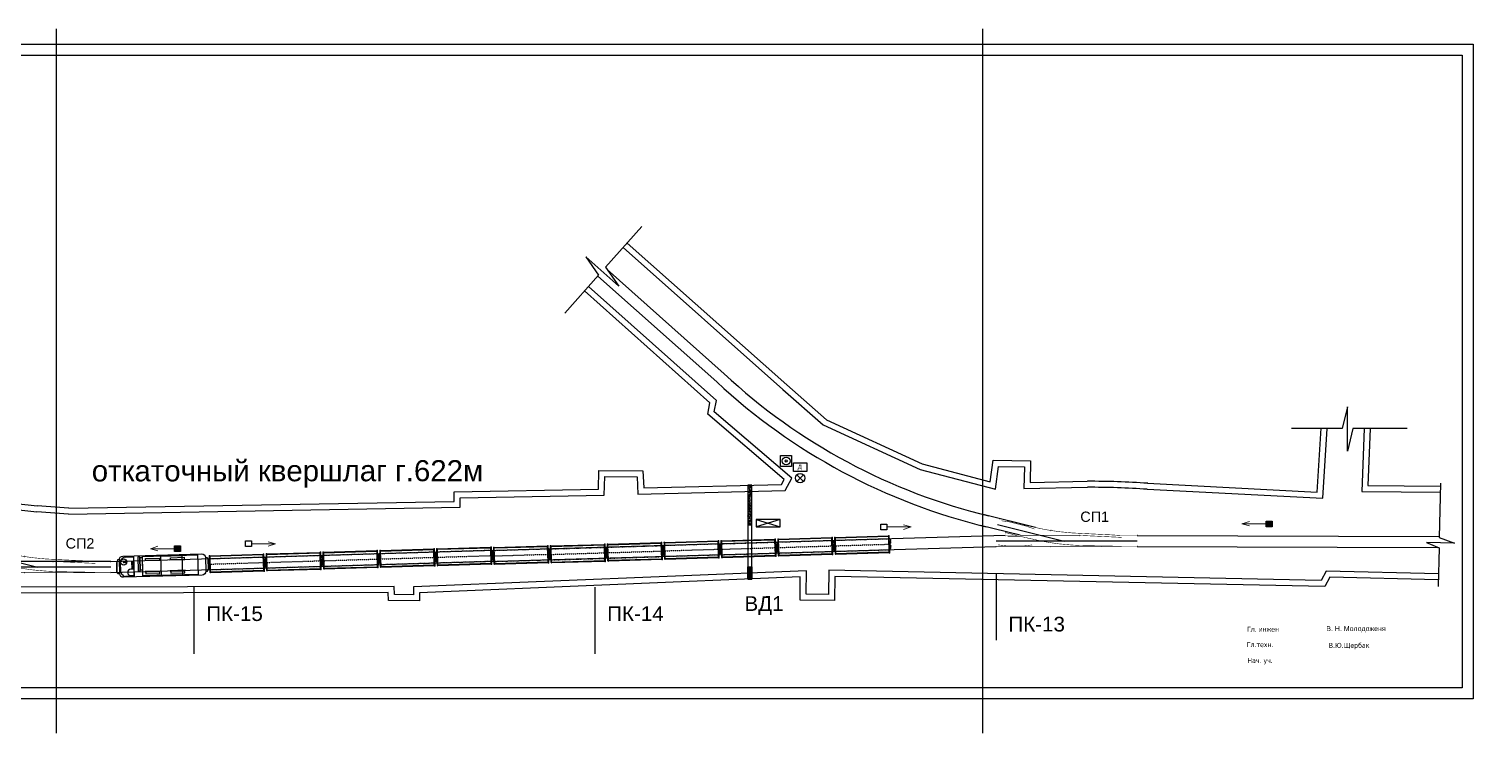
# Model space of a CAD drawing. Header units: inches. Extents: x -63695 to 240366, y -159590 to 36913.
# Drawn here: x 85248 to 85968, y -158553 to -158202 of the extents above; entities that cross this region are included whole.
import ezdxf

# ---------------------------------------------------------------- set-up
doc = ezdxf.new("R2010")
doc.units = ezdxf.units.IN
doc.header["$MEASUREMENT"] = 0
doc.linetypes.add('ACAD_ISO02W100', pattern=[15, 12, -3])
doc.linetypes.add('IRA2', pattern=[4, 2, -1, 0, -1])
doc.layers.add('МЕТАЛЛ', color=4, linetype='Continuous')
doc.layers.add('РАЗМЕР', color=3, linetype='Continuous')
doc.styles.get("Standard").update_dxf_attribs({"font": 'ARIAL.TTF'})

# ---------------------------------------------------------------- blocks, each defined once
blk = doc.blocks.new('СП-1.4-550')
blk.add_line((6625, 281), (13667, 281))
at = {"const_width": 27.4}
for points in [[(6625, 593), (6625, 519)], [(6625, 556), (13667, 556)], [(6625, 43), (6625, -31)], [(6625, 6), (7411, 6), (7927, -28), (8850, -73), (9874, -125), (10497, -185), (10935, -247)], [(7402, 98), (9514, -2)], [(12067, 135), (11321, 299), (10854, 375), (10512, 423), (9876, 480), (9432, 504), (7410, 542)], [(9506, 39), (9506, -43)], [(9514, -2), (12458, -8), (13062, -162)], [(10938, 593), (10938, 519)], [(11867, 475), (12250, 517), (13163, 517), (13564, 470)], [(13097, 40), (12477, 40), (12067, 135)], [(13206, 5), (12595, 5), (13190, -142)], [(13212, 44), (13212, -37)], [(13667, 593), (13667, 519)], [(10938, -210), (10922, -290)], [(10935, -247), (11275, -306), (11696, -394), (12118, -489), (13489, -839)], [(11760, -325), (12158, -465), (12994, -676), (13404, -733)], [(13205, -106), (13180, -183)], [(13501, -806), (13484, -876)]]:
    blk.add_lwpolyline(points, dxfattribs=at)
blk.add_lwpolyline([(13595, -553), (10264, 281)])
blk = doc.blocks.new('УВГ 1.3-550')
at = {"color": 254, "linetype": 'ACAD_ISO02W100'}
for p, q in [((-1037, 518, -18), (1606, 518, -18)), ((-1037, -32, -18), (1606, -32, -18))]:
    blk.add_line(p, q, dxfattribs=at)
at = {"layer": 'МЕТАЛЛ', "color": 0}
for p, q in [((-1129, 360, -18), (-1129, 294, -18)), ((-1061, 312, -18), (-1129, 312, -18)), ((-1129, 191, -18), (-1129, 138, -18)), ((-1061, 173, -18), (-1129, 173, -18)), ((-1124, 91, -18), (-1112, 31, -18)), ((-1108, 492, -18), (-1122, 429, -18)), ((-1061, 276, -18), (-1112, 276, -18)), ((-1061, 208, -18), (-1112, 208, -18)), ((-1080, 5, -18), (-1059, 5, -18)), ((-1059, 517, -18), (-1076, 517, -18)), ((-1061, 389, -18), (-1061, 649, -18)), ((-1061, -166, -18), (-1061, 415, -18)), ((-1044, 666, -18), (1621, 666, -18)), ((-1037, -136, -18), (-1037, 622, -18)), ((-1019, 640, -18), (1588, 640, -18)), ((1606, 622, -18), (1606, -136, -18)), ((1639, 649, -18), (1639, -166, -18)), ((1639, 517, -18), (1656, 517, -18)), ((1639, 312, -18), (1708, 312, -18)), ((1639, 276, -18), (1691, 276, -18)), ((1639, 208, -18), (1691, 208, -18)), ((1639, 173, -18), (1708, 173, -18)), ((1659, 5, -18), (1639, 5, -18)), ((1687, 492, -18), (1702, 429, -18)), ((1703, 91, -18), (1691, 31, -18)), ((1708, 358, -18), (1708, 294, -18)), ((1708, 191, -18), (1708, 164, -18)), ((1709, 374, -18), (1709, 357, -18)), ((1709, 165, -18), (1709, 146, -18)), ((1621, -184, -18), (-1044, -184, -18)), ((1588, -153, -18), (-1019, -153, -18))]:
    blk.add_line(p, q, dxfattribs=at)
for centre, radius, start, end in [((-866, 369, -18), 263, 166.84521, 182.0046), ((-1112, 294, -18), 17.4, 180, 270), ((-1112, 191, -18), 17.4, 90, 180), ((-871, 143, -18), 258, 179.30663, 191.57068), ((-1080, 37, -18), 32.2, 191.57068, 270), ((-1076, 485, -18), 32.2, 90, 166.78129), ((-1044, 649, -18), 17.4, 90, 180), ((-1019, 622, -18), 17.4, 90, 180), ((1588, 622, -18), 17.4, 0, 90), ((1621, 649, -18), 17.4, 0, 90), ((1656, 485, -18), 32.2, 13.21871, 90), ((1659, 37, -18), 32.2, 270, 348.42932), ((1691, 294, -18), 17.4, 270, 0), ((1691, 191, -18), 17.4, 0, 90), ((1451, 370, -18), 258, 0.69337, 13.21871), ((1451, 143, -18), 258, 348.42932, 0.69337), ((-1044, -166, -18), 17.4, 180, 270), ((-1019, -136, -18), 17.4, 180, 270), ((1588, -136, -18), 17.4, 270, 0), ((1621, -166, -18), 17.4, 270, 0)]:
    blk.add_arc(centre, radius, start, end, dxfattribs=at)
at = {"layer": 'РАЗМЕР', "color": 0, "linetype": 'IRA2'}
blk.add_line((-1129, 243, -18), (1709, 243, -18), dxfattribs=at)
at = {"layer": 'РАЗМЕР', "color": 0}
for p in [(-1061, 666, -18), (1639, 666, -18), (1639, 666, -50), (1639, -184, -18)]:
    blk.add_point(p, dxfattribs=at)
blk = doc.blocks.new('Табло')
blk.add_line((-284.34, -239.11), (-292.88, -241.73))
blk.add_lwpolyline([(-292.88, -241.73), (-284.34, -241.73), (-284.34, -239.11), (-292.88, -239.11)], close=True)
blk.add_lwpolyline([(-292.88, -239.11), (-284.34, -241.73)])
blk = doc.blocks.new('АМ8Д - 1')
for p, q in [((198, -1735), (198, -1244)), ((256, -1111), (316, -1056)), ((438, -1008), (867, -1008)), ((867, -1008), (867, -1970)), ((316, -1923), (256, -1867)), ((867, -1970), (438, -1970))]:
    blk.add_line(p, q)
for points in [[(149, -1137), (111, -1137), (61, -1137), (12, -1265), (12, -1704)], [(149, -1832), (111, -1832), (61, -1832), (12, -1704), (12, -1265)], [(507, -1238), (391, -1220), (367, -1220)], [(367, -1275), (393, -1275), (507, -1260), (507, -1238)], [(867, -1385), (824, -1385), (824, -1464), (867, -1464)], [(4442, -1137), (4480, -1137), (4530, -1137), (4579, -1265), (4579, -1704)], [(4442, -1832), (4480, -1832), (4530, -1832), (4579, -1704), (4579, -1265)], [(548, -1753), (548, -1794)], [(707, -1935), (867, -1935), (867, -1613), (707, -1613)]]:
    blk.add_lwpolyline(points)
blk.add_lwpolyline([(329, -957), (4262, -957, -0.414214), (4442, -1137), (4442, -1832, -0.414214), (4262, -2012), (329, -2012, -0.414214), (149, -1832), (149, -1137, -0.414214)], format="xyb", close=True)
for points in [[(774, -1246), (824, -1246), (824, -1585), (774, -1585)], [(1172, -1014), (1072, -1014), (1072, -1725), (1172, -1725)], [(1304, -1072), (1172, -1072), (1172, -1667), (1304, -1667)], [(1304, -1005), (4056, -1005), (4056, -1974), (1304, -1974)], [(2175, -1206), (2175, -1226), (1423, -1226), (1423, -1206)], [(1453, -1206), (1453, -1101), (2145, -1101), (2145, -1206)], [(2228, -1005), (3280, -1005), (3280, -1974), (2228, -1974)], [(3419, -1206), (3419, -1226), (2667, -1226), (2667, -1206)], [(2697, -1206), (2697, -1101), (3389, -1101), (3389, -1206)], [(2175, -1772), (2175, -1753), (1423, -1753), (1423, -1772)], [(1453, -1772), (1453, -1877), (2145, -1877), (2145, -1772)], [(3419, -1772), (3419, -1753), (2667, -1753), (2667, -1772)], [(2697, -1772), (2697, -1877), (3389, -1877), (3389, -1772)]]:
    blk.add_lwpolyline(points, close=True)
for centre, radius in [((367, -1247), 153), ((493, -1249), 9.41)]:
    blk.add_circle(centre, radius)
for centre, radius, start, end in [((378, -1244), 180, 132.6451, 180), ((438, -1188), 180, 90, 132.6451), ((367, -1247), 27.5, 90, 270), ((378, -1735), 180, 180, 227.3549), ((438, -1790), 180, 227.3549, 270), ((707, -1774), 161, 90, 270)]:
    blk.add_arc(centre, radius, start, end)
blk = doc.blocks.new('Направление груж. партии')
blk.add_hatch(color=256).paths.add_polyline_path([(-671647, 553654), (-669731, 553654), (-669731, 551865), (-671647, 551865)])
at = {"color": 7, "linetype": 'Continuous', "lineweight": 9}
for p, q in [((-669731, 552760), (-661947, 552760)), ((-661946, 552761), (-664323, 553401)), ((-664323, 551983), (-661946, 552761))]:
    blk.add_line(p, q, dxfattribs=at)
blk.add_lwpolyline([(-671647, 553654), (-669731, 553654), (-669731, 551865), (-671647, 551865)], close=True)
blk = doc.blocks.new('НАПРАВЛЕНИЕ ПОРОЖНЕГО СОСТАВА')
for p, q in [((134.83, 48.12), (134.83, 49.04)), ((134.83, 49.04), (135.82, 49.04)), ((135.82, 48.12), (134.83, 48.12)), ((135.82, 49.04), (135.82, 48.12))]:
    blk.add_line(p, q)
at = {"color": 7, "linetype": 'Continuous', "lineweight": 9}
for p, q in [((135.82, 48.58), (139.84, 48.58)), ((139.84, 48.58), (138.61, 48.91)), ((138.61, 48.18), (139.84, 48.58))]:
    blk.add_line(p, q, dxfattribs=at)
blk = doc.blocks.new('Доставщик')
blk.add_lwpolyline([(76.06, -52.22), (79.33, -52.22), (79.33, -54.34), (76.06, -54.34)], close=True)
blk.add_text('Д', height=1.08, rotation=0.2527).set_placement((77.11, -53.76))
blk = doc.blocks.new('Селектор')
blk.add_lwpolyline([(-78.18, -13.44), (-75.44, -13.44), (-75.44, -16.17), (-78.18, -16.17)], close=True)
for radius in [0.972, 0.286]:
    blk.add_circle((-76.8, -14.8), radius)
blk = doc.blocks.new('С.С.')
at = {"lineweight": 25}
for p, q in [((77.46, -40.2), (79.11, -38.55)), ((79.11, -40.2), (77.46, -38.55))]:
    blk.add_line(p, q, dxfattribs=at)
blk.add_circle((78.28, -39.37), 1.17)

msp = doc.modelspace()

# ---------------------------------------------------------------- hatches: boundary and pattern name
h = msp.add_hatch()
h.set_pattern_fill('AR-CONC', color=256, scale=0.25, style=0)
h.set_pattern_definition([(50, (499.9937, 15.9788), (1.793150457, -0.156880337), [0.1875, -2.0625]), (355, (499.9937, 15.9788), (-0.346878334, 1.880480334), [0.15, -1.65]), (100.4514, (500.1432, 15.9657), (1.446273454, 1.723598855), [0.159350475, -1.75285528]), (46.1842, (499.9937, 16.4788), (2.668102622, -0.413797536), [0.28125, -3.09375]), (96.6356, (500.216, 16.4443), (2.336656764, 2.435294677), [0.23902572, -2.6292825]), (351.1842, (499.9937, 16.4788), (2.336654863, 2.435296502), [0.225, -2.475]), (21, (500.2437, 16.3538), (1.49226763, -1.006547227), [0.1875, -2.0625]), (326, (500.2437, 16.3538), (0.60828833, 1.812875113), [0.15, -1.65]), (71.4514, (500.368, 16.2699), (2.100556571, 0.806326242), [0.159350475, -1.75285528]), (37.5, (499.9937, 15.97876), (0.0303996383, 0.8322346346), [0, -1.63, 0, -1.675, 0, -1.65625]), (7.5, (499.9937, 15.97876), (0.6576738436, 0.9860292797), [0, -0.955, 0, -1.5925, 0, -0.63125]), (327.5, (499.4362, 15.97876), (1.3345560904, -0.0563871793), [0, -0.625, 0, -1.95, 0, -2.5875]), (317.5, (499.1862, 15.9788), (1.457965423, 0.250262456), [0, -0.8125, 0, -1.295, 0, -1.8375])])
h.paths.add_polyline_path([(85606.223, -158449.522), (85608.223, -158449.522), (85608.229, -158429.647), (85606.269, -158429.694)])
for points in [[(85606.223, -158449.522), (85608.223, -158449.522), (85608.229, -158429.647), (85606.269, -158429.694)], [(85606.229, -158470.375), (85608.229, -158470.375), (85608.23, -158476.64), (85606.23, -158476.642)]]:
    msp.add_hatch(color=253).paths.add_polyline_path(points)
h = msp.add_hatch()
h.set_pattern_fill('AR-CONC', color=256, scale=0.25, style=0)
h.set_pattern_definition([(50, (499.9937, 12.4111), (1.793150457, -0.156880337), [0.1875, -2.0625]), (355, (499.9937, 12.4111), (-0.346878334, 1.880480334), [0.15, -1.65]), (100.4514, (500.1432, 12.398), (1.446273454, 1.723598855), [0.159350475, -1.75285528]), (46.1842, (499.9937, 12.9111), (2.668102622, -0.413797536), [0.28125, -3.09375]), (96.6356, (500.216, 12.8767), (2.336656764, 2.435294677), [0.23902572, -2.6292825]), (351.1842, (499.9937, 12.9111), (2.336654863, 2.435296502), [0.225, -2.475]), (21, (500.2437, 12.7861), (1.49226763, -1.006547227), [0.1875, -2.0625]), (326, (500.2437, 12.7861), (0.60828833, 1.812875113), [0.15, -1.65]), (71.4514, (500.368, 12.7023), (2.100556571, 0.806326242), [0.159350475, -1.75285528]), (37.5, (499.9937, 12.41114), (0.0303996383, 0.8322346346), [0, -1.63, 0, -1.675, 0, -1.65625]), (7.5, (499.9937, 12.4111), (0.6576738436, 0.9860292797), [0, -0.955, 0, -1.5925, 0, -0.63125]), (327.5, (499.4362, 12.41114), (1.3345560904, -0.0563871793), [0, -0.625, 0, -1.95, 0, -2.5875]), (317.5, (499.1862, 12.4111), (1.457965423, 0.250262456), [0, -0.8125, 0, -1.295, 0, -1.8375])])
h.paths.add_polyline_path([(85606.229, -158470.375), (85608.229, -158470.375), (85608.23, -158476.64), (85606.23, -158476.642)])

# ---------------------------------------------------------------- linework, layer by layer
for p, q in [((85261.222, -158201.962), (85261.222, -158553.434)), ((85723.222, -158201.962), (85723.222, -158553.434)), ((85154.063, -158432.81), (85251.454, -158442.933)), ((85154.373, -158429.826), (85251.764, -158439.949)), ((85267.519, -158441.185), (85251.689, -158439.942)), ((85267.284, -158444.176), (85251.454, -158442.933)), ((85730.072, -158473.899), (85730.072, -158507.055)), ((85329.931, -158480.661), (85329.931, -158513.818)), ((85529.931, -158480.661), (85529.931, -158513.818))]:
    msp.add_line(p, q)
at = {"color": 7}
for p, q in [((83413.222, -158209.646), (85968.049, -158209.646)), ((85968.049, -158209.646), (85968.049, -158536.346)), ((83435.222, -158215.146), (85962.549, -158215.146)), ((85962.549, -158215.146), (85962.549, -158530.846)), ((85962.549, -158530.846), (83435.222, -158530.846)), ((85968.049, -158536.346), (83413.222, -158536.346))]:
    msp.add_line(p, q, dxfattribs=at)
at = {"color": 5}
for p, q in [((85590.683, -158378.181), (85531.425, -158325.301)), ((85594.427, -158374.152), (85536.072, -158322.078)), ((85749.777, -158450.836), (85722.908, -158444.168)), ((85288.414, -158467.802), (85734.619, -158454.707)), ((85742.16, -158454.696), (85722.282, -158449.763)), ((85800.488, -158454.816), (85951.175, -158455.275)), ((85288.416, -158473.305), (85730.072, -158460.343)), ((85800.49, -158460.316), (85950.084, -158460.783))]:
    msp.add_line(p, q, dxfattribs=at)
for points in [[(85553.326, -158300.642), (85535.282, -158320.958), (85541.911, -158330.357), (85525.46, -158315.746), (85531.79, -158324.891), (85515.007, -158343.786)], [(85544.055, -158311.081), (85623.76, -158381.873), (85643.737, -158399.615), (85692.189, -158421.824), (85729.711, -158431.729), (85731.202, -158420.293), (85744.194, -158420.496), (85743.991, -158431.367), (85775.621, -158430.752)], [(85546.047, -158308.838), (85625.752, -158379.63), (85645.394, -158397.075), (85693.205, -158418.989), (85727.177, -158427.958), (85728.573, -158417.251), (85747.25, -158417.544), (85747.049, -158428.307), (85775.563, -158427.752)], [(85267.284, -158444.176), (85267.284, -158444.176), (85462.742, -158440.7), (85462.742, -158436.014), (85534.637, -158434.685), (85534.85, -158425.404), (85551.007, -158425.512), (85551.433, -158434.153), (85624.852, -158432.388), (85628.229, -158426.155), (85589.474, -158393.115), (85590.52, -158387.422), (85526.775, -158330.537)], [(85267.519, -158441.185), (85459.742, -158437.758), (85459.742, -158433.069), (85531.704, -158431.739), (85531.919, -158422.385), (85553.864, -158422.531), (85554.286, -158431.083), (85623.043, -158429.431), (85624.434, -158426.862), (85586.211, -158394.275), (85587.265, -158388.538), (85524.782, -158332.78)], [(85935.176, -158401.437), (85908.004, -158401.437), (85905.379, -158412.634), (85905.379, -158390.631), (85902.745, -158401.437), (85877.473, -158401.437)], [(85805.509, -158431.717), (85893.003, -158436.251), (85895.193, -158401.437)], [(85805.664, -158428.721), (85890.196, -158433.102), (85892.199, -158401.248)], [(85913.716, -158401.437), (85912.455, -158432.837), (85951.701, -158433.177)], [(85916.718, -158401.437), (85915.576, -158429.864), (85951.772, -158430.178)], [(85951.81, -158428.617), (85951.163, -158455.782), (85958.8, -158458.59), (85944.72, -158458.255), (85951.037, -158461.04), (85950.579, -158480.273)], [(85950.658, -158476.978), (85896.564, -158475.629), (85894.101, -158480.325), (85649.56, -158475.218), (85649.444, -158487.297), (85632.275, -158487.118), (85632.39, -158475.515), (85442.462, -158483.336), (85442.403, -158487.408), (85427.04, -158487.225), (85426.874, -158483.281), (85120.507, -158483.675)], [(85950.729, -158473.979), (85894.774, -158472.583), (85892.307, -158477.287), (85646.589, -158472.155), (85646.473, -158484.266), (85635.305, -158484.15), (85635.421, -158472.388), (85439.504, -158480.455), (85439.447, -158484.372), (85429.918, -158484.259), (85429.747, -158480.228), (85120.524, -158480.675)]]:
    msp.add_lwpolyline(points)
for points in [[(85606.223, -158449.522), (85608.223, -158449.522), (85608.229, -158429.647), (85606.269, -158429.694)], [(85608.224, -158449.522), (85606.224, -158449.522), (85606.23, -158476.642), (85608.23, -158476.64)], [(85606.229, -158470.375), (85608.229, -158470.375), (85608.23, -158476.64), (85606.23, -158476.642)]]:
    msp.add_lwpolyline(points, close=True)
msp.add_lwpolyline([(85288.414, -158467.757), (84266.233, -158467.782, -0.0069026), (84265.129, -158467.767), (83515.094, -158447.053)], format="xyb", dxfattribs=at)
for centre, radius, start, end in [((85795.906, -158157.323), 295.987, 227.101399, 256.437607), ((85796.652, -158156.279), 302.76, 227.132405, 256.34651)]:
    msp.add_arc(centre, radius, start, end, dxfattribs=at)
for radius in [457.753, 454.753]:
    msp.add_arc((85775.897, -158885.505), radius, 86.266387, 90.034741)

# ---------------------------------------------------------------- block references
for name, p, xscale, yscale, zscale in [('Селектор', (85778.956, -158387.991), 2, 2, 2), ('Доставщик', (85476.922, -158314.177), 2, 2, 2), ('С.С.', (85475.742, -158347.42), 2, 2, 2), ('Табло', (86020.417, -158112.093), 1.400000000001455, 1.400000000001455, 1.4), ('НАПРАВЛЕНИЕ ПОРОЖНЕГО СОСТАВА', (85268.137, -158596.289), 3, 3, 3), ('НАПРАВЛЕНИЕ ПОРОЖНЕГО СОСТАВА', (84951.092, -158604.624), 3, 3, 3)]:
    msp.add_blockref(name, p, dxfattribs=dict(xscale=xscale, yscale=yscale, zscale=zscale))
at = {"color": 1, "xscale": 0.01000000000858471, "zscale": 0.01, "rotation": 180.021722307418}
for p, yscale in [((85866.74, -158454.732), 0.01000000000939671), ((85354.666, -158467.718), 0.01000000000939615)]:
    msp.add_blockref('СП-1.4-550', p, dxfattribs=dict(at, yscale=yscale))
for name, p, xscale, yscale, zscale, rotation in [('Направление груж. партии', (84828.106, -157593.402), 0.001547909807413816, 0.00154791004024446, 0.00154791, 180), ('Направление груж. партии', (84283.605, -157605.777), 0.001547909807413816, 0.00154791004024446, 0.00154791, 180), ('АМ8Д - 1', (85290.866, -158455.661), 0.009999999994980049, 0.01000000000953904, 0.01, 1.680981603018092)]:
    msp.add_blockref(name, p, dxfattribs=dict(xscale=xscale, yscale=yscale, zscale=zscale, rotation=rotation))
at = {"layer": 'РАЗМЕР', "color": 250, "xscale": 0.009999999994908965, "yscale": 0.010000000009468, "zscale": 0.01000000000000001, "rotation": 1.735994825129175}
for p in [(85632.102, -158462.923, 0.178), (85660.463, -158462.064, 0.178), (85376.841, -158470.354, 0.178), (85405.202, -158469.494, 0.178), (85433.564, -158468.635, 0.178), (85461.925, -158467.775, 0.178), (85490.292, -158467.1, 0.178), (85518.657, -158466.362, 0.178), (85547.018, -158465.502, 0.178), (85575.377, -158464.567, 0.178), (85603.741, -158463.783, 0.178), (85348.479, -158471.214, 0.178)]:
    msp.add_blockref('УВГ 1.3-550', p, dxfattribs=at)

# ---------------------------------------------------------------- texts
for s, height, p in [('откаточный квершлаг г.622м', 10.50085, (85278.934, -158427.802)), ('СП1', 5.1454, (85772.086, -158448.016)), ('СП2', 5.1454, (85265.888, -158461.311)), ('ВД1', 7.3506, (85604.561, -158492.438)), ('ПК-15', 7.3506, (85336.075, -158497.481)), ('ПК-14', 7.3506, (85536.075, -158497.481)), ('ПК-13', 7.3506, (85736.217, -158502.723))]:
    msp.add_text(s, height=height, rotation=0.03023).set_placement(p)
at = {"color": 7, "lineweight": 0, "char_height": 2.49988, "attachment_point": 1}
for s, insert, width in [('{\\fArial|b0|i0|c204|p34;Гл. инжен}', (85855.225, -158500.366), 15.63216), ('  {\\fArial|b0|i0|c204|p34;В. Н. Молодоженя}', (85892.853, -158499.994), 31.3552), ('{\\fTahoma|b0|i0|c204|p32; Гл.техн.}', (85854.148, -158508.002), 16.33922), ('{\\fTahoma|b0|i0|c204|p32;В.Ю.Щербак}', (85896.034, -158508.404), 13.04948), ('{\\fTahoma|b0|i0|c204|p32; Нач. уч.}', (85854.473, -158515.934), 15.73985)]:
    msp.add_mtext(s, dxfattribs=dict(at, insert=insert, width=width))

doc.saveas('drawing.dxf')
